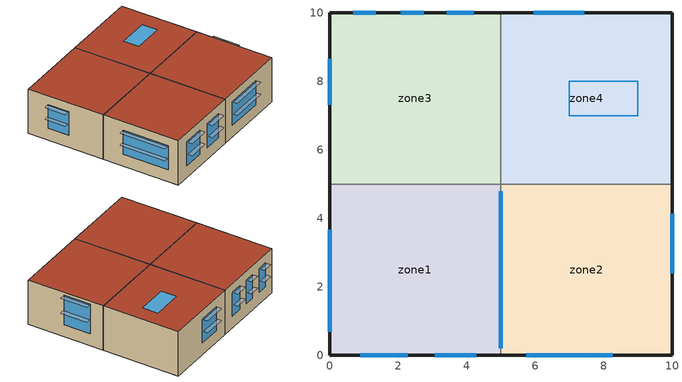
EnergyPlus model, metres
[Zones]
zone1
 floor outside (Interior Floor): 0,0 0,5 5,5 5,0 z0
 wall outside (Exterior Wall): 0,5 0,0 5,0 z0:3
 wall to zone2 (Interior Wall): 5,0 5,5 z0:3
 wall to zone3 (Interior Wall): 0.97,5,0.27 0,5,0 0,5,3; 0.97,5,0.27 0,5,3 0.97,5,2.27; 0,5,0 0.97,5,0.27 4.05,5,0.27; 0,5,0 4.05,5,0.27 5,5,0; 5,5,3 4.05,5,2.27 0.97,5,2.27; 5,5,3 0.97,5,2.27 0,5,3; 4.05,5,2.27 5,5,3 5,5,0; 4.05,5,2.27 5,5,0 4.05,5,0.27
 wall to zone3 (Air Wall): 4.05,5 0.97,5 z0.27:2.27
 window inside (Interior Window): 5,0.2 5,4.79 z1.99:2.82
 window (Exterior Window): 0.9,0 2.28,0 / 3.07,0 4.28,0 / 0,3.67 0,0.68 z0.8:2.42
 roof outside (Interior Ceiling): 0,0 5,0 5,5 0,5 z3
zone2
 floor outside (Interior Floor): 5,0 5,5 10,5 10,0 z0
 wall outside (Exterior Wall): 5,0 10,0 10,5 z0:3
 wall to zone4 (Interior Wall): 5.56,5,0.74 5.56,5,0.26 5,5,0; 6.93,5,0.26 5,5,0 5.56,5,0.26; 6.93,5,0.74 5.56,5,0.74 5,5,3; 5,5,0 5,5,3 5.56,5,0.74; 6.93,5,0.74 10,5,0 6.93,5,0.26; 5,5,0 6.93,5,0.26 10,5,0; 5,5,3 10,5,3 6.93,5,0.74; 10,5,0 6.93,5,0.74 10,5,3
 wall to zone4 (Air Wall): 6.93,5 5.56,5 z0.26:0.74
 window (Exterior Window): 10,2.39 10,4.13 z0.8:2.8; 5.74,0 8.27,0 z0.8:2.42
 roof outside (Interior Ceiling): 5,0 10,0 10,5 5,5 z3
zone3
 floor outside (Interior Floor): 0,5 0,10 5,10 5,5 z0
 wall outside (Exterior Wall): 5,10 0,10 0,5 z0:3
 wall to zone4 (Interior Wall): 5,5 5,10 z0:3
 window (Exterior Window): 0,8.66 0,7.31 / 4.21,10 3.42,10 / 1.35,10 0.69,10 / 2.75,10 2.08,10 z0.8:2.42
 roof outside (Interior Ceiling): 0,5 5,5 5,10 0,10 z3
zone4
 floor outside (Interior Floor): 5,5 5,10 10,10 10,5 z0
 wall outside (Exterior Wall): 10,5 10,10 5,10 z0:3
 window (Exterior Window): 7.43,10 5.96,10 z0.8:2.42
 roof outside (Interior Ceiling): 5,5 10,5 10,10 5,10 z3
 skylight (Exterior Window): 7,7 9,7 9,8 7,8 z3
shading: 0.9,-0.35 2.28,-0.35 2.28,-0.1 0.9,-0.1 z1.61; 0.9,-0.35 2.28,-0.35 2.28,-0.1 0.9,-0.1 z2.42; 3.07,-0.35 4.28,-0.35 4.28,-0.1 3.07,-0.1 z1.61; 3.07,-0.35 4.28,-0.35 4.28,-0.1 3.07,-0.1 z2.42; -0.35,0.68 -0.1,0.68 -0.1,3.67 -0.35,3.67 z1.61; -0.35,0.68 -0.1,0.68 -0.1,3.67 -0.35,3.67 z2.42; 10.1,2.39 10.35,2.39 10.35,4.13 10.1,4.13 z1.8; 10.1,2.39 10.35,2.39 10.35,4.13 10.1,4.13 z2.8; 5.74,-0.35 8.27,-0.35 8.27,-0.1 5.74,-0.1 z1.61; 5.74,-0.35 8.27,-0.35 8.27,-0.1 5.74,-0.1 z2.42; -0.35,7.31 -0.1,7.31 -0.1,8.66 -0.35,8.66 z1.61; -0.35,7.31 -0.1,7.31 -0.1,8.66 -0.35,8.66 z2.42; 3.42,10.1 4.21,10.1 4.21,10.35 3.42,10.35 z1.61; 3.42,10.1 4.21,10.1 4.21,10.35 3.42,10.35 z2.42; 0.69,10.1 1.35,10.1 1.35,10.35 0.69,10.35 z1.61; 0.69,10.1 1.35,10.1 1.35,10.35 0.69,10.35 z2.42; 2.08,10.1 2.75,10.1 2.75,10.35 2.08,10.35 z1.61; 2.08,10.1 2.75,10.1 2.75,10.35 2.08,10.35 z2.42; 5.96,10.1 7.43,10.1 7.43,10.35 5.96,10.35 z1.61; 5.96,10.1 7.43,10.1 7.43,10.35 5.96,10.35 z2.42
[Building]
test_basic.idf: North Axis {deg}=0; Terrain=City; Solar Distribution or maybe FullExterior=FullInteriorAndExteriorWithReflections
[Site:Location]
CARDIFF	GBR: 51.48, 3.18, 0, 10
[SizingPeriod:DesignDay] Day of Month=21; Dry-Bulb Temperature Range Modifier Type=DefaultMultipliers; Barometric Pressure {Pa}=101552; Rain {Yes/No}=No; Snow on ground {Yes/No}=No; Daylight Savings Time Indicator=No; Solar Model Indicator=ASHRAEClearSky
Name | Month | Day Type | Maximum Dry-Bulb Temperature {C} | Daily Dry-Bulb Temperature Range {C} | Humidity Condition Type | Wetbulb or Dewpoint at Maximum Dry-Bulb {C} | Wind Speed {m/s} design conditions vs. traditional 6.71 m/s (15 mph) | Wind Direction {Degrees; N=0, S=180} | Clearness {0.0 to 1.1} | Enthalpy at Maximum Dry-Bulb {J/kg}
Ann Htg 99.6% Condns DB | 2 | WinterDesignDay | -1.1 | 0 | Wetbulb | -1.1 | 5.7 | 139 | 0
Ann Hum_n 99.6% Condns DP=>MCDB | 2 | WinterDesignDay | -1.8 | 0 | Dewpoint | -4.1 | 5.7 | 139 | 0
Ann Htg Wind 99.6% Condns WS=>MCDB | 2 | WinterDesignDay | 5.5 | 0 | Wetbulb | 5.5 | 12.4 | 139 | 0
Ann Clg .4% Condns DB=>MWB | 8 | SummerDesignDay | 23.9 | 7.62 | Wetbulb | 15.531 | 5.7 | 186 | 1.2
Ann Clg .4% Condns WB=>MDB | 8 | SummerDesignDay | 21.4 | 7.62 | Wetbulb | 18.423 | 5.7 | 186 | 1.2
Ann Clg .4% Condns DP=>MDB | 8 | SummerDesignDay | 19.8 | 7.62 | Dewpoint | 16.9 | 5.7 | 186 | 1.2
Ann Clg .4% Condns Enth=>MDB | 8 | SummerDesignDay | 21.4 | 7.62 | Enthalpy |  | 5.7 | 186 | 1.2 | 51314
[Construction]
INTERIOR WALL: G01a 19mm gypsum board, F04 Wall air space resistance, G01a 19mm gypsum board
INTERIOR WINDOW: Clear 3mm
EXTERIOR WALL: M01 100mm brick, M15 200mm heavyweight concrete, I02 50mm insulation board, F04 Wall air space resistance, G01a 19mm gypsum board
EXTERIOR WINDOW: Clear 3mm, Air 13mm, Clear 3mm
AIR WALL: Air Wall Material
INTERIOR CEILING: M11 100mm lightweight concrete, F05 Ceiling air space resistance, F16 Acoustic tile
INTERIOR FLOOR: F16 Acoustic tile, F05 Ceiling air space resistance, M11 100mm lightweight concrete
[Material]
G01A 19MM GYPSUM BOARD: MediumSmooth, 0.019, 0.16, 800, 1090, 0.9, 0.4, 0.4
M01 100MM BRICK: MediumRough, 0.1016, 0.89, 1920, 790, 0.9, 0.7, 0.7
M15 200MM HEAVYWEIGHT CONCRETE: MediumRough, 0.2032, 1.95, 2240, 900, 0.9, 0.7, 0.7
I02 50MM INSULATION BOARD: MediumRough, 0.0508, 0.03, 43, 1210, 0.9, 0.7, 0.7
AIR WALL MATERIAL: MediumSmooth, 0.01, 0.6, 800, 1000, 0.95, 0.7, 0.7
M11 100MM LIGHTWEIGHT CONCRETE: MediumRough, 0.1016, 0.53, 1280, 840, 0.9, 0.5, 0.5
F16 ACOUSTIC TILE: MediumSmooth, 0.0191, 0.06, 368, 590, 0.9, 0.3, 0.3
[Material:AirGap]
F04 WALL AIR SPACE RESISTANCE: 0.15
F05 CEILING AIR SPACE RESISTANCE: 0.18
[WindowMaterial:Glazing]
CLEAR 3MM: SpectralAverage, 0.003, 0.837, 0.075, 0, 0.898, 0.081, 0, 0, 0.84, 0.84, 0.9, 1, No
[WindowMaterial:Gas]
AIR 13MM: Air, 0.0127
[Zone] Type=1
zone1; zone2; zone3; zone4
[HVACTemplate:Zone:IdealLoadsAirSystem] Heating Supply Air Temp {C}=40; Max Heating Supply Air Humidity Ratio {kg-H2O/kg-air}=0.008; Min Cooling Supply Air Humidity Ratio {kg-H2O/kg-air}=0.0085; Cooling Limit=LimitFlowRate; Maximum Cooling Air Flow Rate {m3/s}=autosize; Dehumidification Control Type=None; Humidification Control Type=None; Outdoor Air Method=DetailedSpecification; Outdoor Air Economizer Type=DifferentialDryBulb
Name | Template Thermostat | Design Specification Outdoor Air Object
zone1 | zone1_HVAC | zone1OutdoorAirCntrl
zone2 | zone2_HVAC | zone2OutdoorAirCntrl
zone3 | zone3_HVAC | zone3OutdoorAirCntrl
zone4 | zone4_HVAC | zone4OutdoorAirCntrl
[HVACTemplate:Thermostat] Heating Setpoint Schedule=Medium Office HtgSetp; Constant Heating Setpoint {C}=''; Cooling Setpoint Schedule=Medium Office ClgSetp; Constant Cooling Setpoint {C}=''
zone1_HVAC; zone2_HVAC; zone3_HVAC; zone4_HVAC
[DesignSpecification:OutdoorAir] Outdoor Air Method=Sum; Outdoor Air Flow per Person {m3/s-person}=0.0023595; Outdoor Air Flow per Zone Floor Area {m3/s-m2}=0.000304801; Outdoor Air Flow per Zone {m3/s}=0; Outdoor Air Flow Air Changes per Hour {1/hr}=0
zone1OutdoorAirCntrl; zone2OutdoorAirCntrl; zone3OutdoorAirCntrl; zone4OutdoorAirCntrl
[ElectricEquipment] Schedule=Medium Office Bldg Equip; Design Level Calculation Method=Watts/Area; Watts per Zone Floor Area {W/m2}=7.64241
Name | Zone or ZoneList
zone1ElectricEquipment | zone1
zone2ElectricEquipment | zone2
zone3ElectricEquipment | zone3
zone4ElectricEquipment | zone4
[People] Number of People Schedule=Medium Office Bldg Occ; Number of People Calculation Method=People/Area; People per Zone Floor Area {person/m2}=0.0565108; Fraction Radiant=0.3; Activity Level Schedule=Medium Office Activity
Name | Zone or ZoneList
zone1OfficePeople | zone1
zone2OfficePeople | zone2
zone3OfficePeople | zone3
zone4OfficePeople | zone4
[Lights] Schedule=Office Bldg Light; Design Level Calculation Method=Watts/Area; Watts per Zone Floor Area {W/m2}=11.8404
Name | Zone or ZoneList
zone1OfficeLights | zone1
zone2OfficeLights | zone2
zone3OfficeLights | zone3
zone4OfficeLights | zone4
[ZoneInfiltration:DesignFlowRate] Schedule=Medium Office Infil Quarter On; Design Flow Rate Calculation Method=Flow/Area; Flow per Zone Floor Area {m3/s-m2}=0.000226568
Name | Zone or ZoneList
zone1_Infiltration | zone1
zone2_Infiltration | zone2
zone3_Infiltration | zone3
zone4_Infiltration | zone4
[ZoneMixing] Schedule=ALWAYS ON; Design Flow Rate Calculation Method=Flow/Zone; Delta Temperature=0
Name | Zone | Design Flow Rate {m3/s} | Source Zone
zone1zone3AirMix0 | zone1 | 0.593176 | zone3
zone2zone4AirMix0 | zone2 | 0.0637929 | zone4
zone3zone1AirMix0 | zone3 | 0.593176 | zone1
zone4zone2AirMix0 | zone4 | 0.0637929 | zone2
[Schedule:Year]
MEDIUM OFFICE BLDG OCC: Schedule:Week:Daily {cc8d6e51-368d-451a-9b6a-4139d773ba0e}, 1, 1, 1, 3, Schedule:Week:Daily {ff233f80-dcaf-4b18-966b-1bf7394c094d}, 1, 4, 12, 31
MEDIUM OFFICE HTGSETP: Schedule:Week:Daily {ecb93216-4e3a-48b3-b436-2bda810a97af}, 1, 1, 1, 3, Schedule:Week:Daily {7658c4fb-bb29-427e-bf3f-5def4335bcf1}, 1, 4, 12, 31
OFFICE BLDG LIGHT: Schedule:Week:Daily {77782ce5-1a70-49a7-b72d-db0988271982}, 1, 1, 1, 3, Schedule:Week:Daily {1558189b-593c-4115-b061-465417357844}, 1, 4, 12, 31
MEDIUM OFFICE CLGSETP: Schedule:Week:Daily {8e0b014c-04b7-4e6c-a258-14b421fd36f8}, 1, 1, 1, 3, Schedule:Week:Daily {edd3bcc3-8268-4813-9843-1db4b5a04d2a}, 1, 4, 12, 31
MEDIUM OFFICE BLDG EQUIP: Schedule:Week:Daily {6e8d415d-8fa0-48d6-ac4d-d47d8b98405b}, 1, 1, 1, 3, Schedule:Week:Daily {2f904850-a863-4ee8-bc0d-29bfee0f8749}, 1, 4, 12, 31
MEDIUM OFFICE ACTIVITY: Schedule:Week:Daily {28c29561-b365-4a14-8672-9021b01eb02f}, 1, 1, 12, 31
MEDIUM OFFICE INFIL QUARTER ON: Schedule:Week:Daily {10ec3e5a-5294-46cc-8ada-f12e209007b8}, 1, 1, 1, 3, Schedule:Week:Daily {20898e88-71dc-48a1-8bf4-30a1d78b98f6}, 1, 4, 12, 31
ALWAYS ON: Schedule:Week:Daily {c1fbc509-bd2c-4eac-bbfe-959d5c6e26d5}, 1, 1, 12, 31
[Schedule:Week:Daily]
SCHEDULE:WEEK:DAILY {CC8D6E51-368D-451A-9B6A-4139D773BA0E}: Medium Office Bldg Occ Default Schedule, Medium Office Bldg Occ Default Schedule, Medium Office Bldg Occ Default Schedule, Medium Office Bldg Occ Default Schedule, Medium Office Bldg Occ Default Schedule, Medium Office Bldg Occ Default Schedule, Medium Office Bldg Occ Rule 2 Day Schedule, Medium Office Bldg Occ Default Schedule, Medium Office Bldg Occ Summer Design Day, Medium Office Bldg Occ Winter Design Day, Medium Office Bldg Occ Default Schedule, Medium Office Bldg Occ Default Schedule
SCHEDULE:WEEK:DAILY {FF233F80-DCAF-4B18-966B-1BF7394C094D}: Medium Office Bldg Occ Rule 1 Day Schedule, Medium Office Bldg Occ Default Schedule, Medium Office Bldg Occ Default Schedule, Medium Office Bldg Occ Default Schedule, Medium Office Bldg Occ Default Schedule, Medium Office Bldg Occ Default Schedule, Medium Office Bldg Occ Rule 2 Day Schedule, Medium Office Bldg Occ Default Schedule, Medium Office Bldg Occ Summer Design Day, Medium Office Bldg Occ Winter Design Day, Medium Office Bldg Occ Default Schedule, Medium Office Bldg Occ Default Schedule
SCHEDULE:WEEK:DAILY {ECB93216-4E3A-48B3-B436-2BDA810A97AF}: Medium Office HtgSetp Default Schedule, Medium Office HtgSetp Default Schedule, Medium Office HtgSetp Default Schedule, Medium Office HtgSetp Default Schedule, Medium Office HtgSetp Default Schedule, Medium Office HtgSetp Default Schedule, Medium Office HtgSetp Rule 2 Day Schedule, Medium Office HtgSetp Default Schedule, Medium Office HtgSetp Summer Design Day, Medium Office HtgSetp Winter Design Day, Medium Office HtgSetp Default Schedule, Medium Office HtgSetp Default Schedule
SCHEDULE:WEEK:DAILY {7658C4FB-BB29-427E-BF3F-5DEF4335BCF1}: Medium Office HtgSetp Rule 1 Day Schedule, Medium Office HtgSetp Default Schedule, Medium Office HtgSetp Default Schedule, Medium Office HtgSetp Default Schedule, Medium Office HtgSetp Default Schedule, Medium Office HtgSetp Default Schedule, Medium Office HtgSetp Rule 2 Day Schedule, Medium Office HtgSetp Default Schedule, Medium Office HtgSetp Summer Design Day, Medium Office HtgSetp Winter Design Day, Medium Office HtgSetp Default Schedule, Medium Office HtgSetp Default Schedule
SCHEDULE:WEEK:DAILY {77782CE5-1A70-49A7-B72D-DB0988271982}: Office Bldg Light Default Schedule, Office Bldg Light Default Schedule, Office Bldg Light Default Schedule, Office Bldg Light Default Schedule, Office Bldg Light Default Schedule, Office Bldg Light Default Schedule, Office Bldg Light Rule 2 Day Schedule, Office Bldg Light Default Schedule, Office Bldg Light Summer Design Day, Office Bldg Light Winter Design Day, Office Bldg Light Default Schedule, Office Bldg Light Default Schedule
SCHEDULE:WEEK:DAILY {1558189B-593C-4115-B061-465417357844}: Office Bldg Light Rule 1 Day Schedule, Office Bldg Light Default Schedule, Office Bldg Light Default Schedule, Office Bldg Light Default Schedule, Office Bldg Light Default Schedule, Office Bldg Light Default Schedule, Office Bldg Light Rule 2 Day Schedule, Office Bldg Light Default Schedule, Office Bldg Light Summer Design Day, Office Bldg Light Winter Design Day, Office Bldg Light Default Schedule, Office Bldg Light Default Schedule
SCHEDULE:WEEK:DAILY {8E0B014C-04B7-4E6C-A258-14B421FD36F8}: Medium Office ClgSetp Default Schedule, Medium Office ClgSetp Default Schedule, Medium Office ClgSetp Default Schedule, Medium Office ClgSetp Default Schedule, Medium Office ClgSetp Default Schedule, Medium Office ClgSetp Default Schedule, Medium Office ClgSetp Rule 2 Day Schedule, Medium Office ClgSetp Default Schedule, Medium Office ClgSetp Summer Design Day, Medium Office ClgSetp Winter Design Day, Medium Office ClgSetp Default Schedule, Medium Office ClgSetp Default Schedule
SCHEDULE:WEEK:DAILY {EDD3BCC3-8268-4813-9843-1DB4B5A04D2A}: Medium Office ClgSetp Rule 1 Day Schedule, Medium Office ClgSetp Default Schedule, Medium Office ClgSetp Default Schedule, Medium Office ClgSetp Default Schedule, Medium Office ClgSetp Default Schedule, Medium Office ClgSetp Default Schedule, Medium Office ClgSetp Rule 2 Day Schedule, Medium Office ClgSetp Default Schedule, Medium Office ClgSetp Summer Design Day, Medium Office ClgSetp Winter Design Day, Medium Office ClgSetp Default Schedule, Medium Office ClgSetp Default Schedule
SCHEDULE:WEEK:DAILY {6E8D415D-8FA0-48D6-AC4D-D47D8B98405B}: Medium Office Bldg Equip Default Schedule, Medium Office Bldg Equip Default Schedule, Medium Office Bldg Equip Default Schedule, Medium Office Bldg Equip Default Schedule, Medium Office Bldg Equip Default Schedule, Medium Office Bldg Equip Default Schedule, Medium Office Bldg Equip Rule 2 Day Schedule, Medium Office Bldg Equip Default Schedule, Medium Office Bldg Equip Summer Design Day, Medium Office Bldg Equip Winter Design Day, Medium Office Bldg Equip Default Schedule, Medium Office Bldg Equip Default Schedule
SCHEDULE:WEEK:DAILY {2F904850-A863-4EE8-BC0D-29BFEE0F8749}: Medium Office Bldg Equip Rule 1 Day Schedule, Medium Office Bldg Equip Default Schedule, Medium Office Bldg Equip Default Schedule, Medium Office Bldg Equip Default Schedule, Medium Office Bldg Equip Default Schedule, Medium Office Bldg Equip Default Schedule, Medium Office Bldg Equip Rule 2 Day Schedule, Medium Office Bldg Equip Default Schedule, Medium Office Bldg Equip Summer Design Day, Medium Office Bldg Equip Winter Design Day, Medium Office Bldg Equip Default Schedule, Medium Office Bldg Equip Default Schedule
SCHEDULE:WEEK:DAILY {28C29561-B365-4A14-8672-9021B01EB02F}: Medium Office Activity Default Schedule, Medium Office Activity Default Schedule, Medium Office Activity Default Schedule, Medium Office Activity Default Schedule, Medium Office Activity Default Schedule, Medium Office Activity Default Schedule, Medium Office Activity Default Schedule, Medium Office Activity Default Schedule, Medium Office Activity Summer Design Day, Medium Office Activity Winter Design Day, Medium Office Activity Default Schedule, Medium Office Activity Default Schedule
SCHEDULE:WEEK:DAILY {10EC3E5A-5294-46CC-8ADA-F12E209007B8}: Medium Office Infil Quarter On Default Schedule, Medium Office Infil Quarter On Default Schedule, Medium Office Infil Quarter On Default Schedule, Medium Office Infil Quarter On Default Schedule, Medium Office Infil Quarter On Default Schedule, Medium Office Infil Quarter On Default Schedule, Medium Office Infil Quarter On Rule 2 Day Schedule, Medium Office Infil Quarter On Default Schedule, Medium Office Infil Quarter On Summer Design Day, Medium Office Infil Quarter On Winter Design Day, Medium Office Infil Quarter On Default Schedule, Medium Office Infil Quarter On Default Schedule
SCHEDULE:WEEK:DAILY {20898E88-71DC-48A1-8BF4-30A1D78B98F6}: Medium Office Infil Quarter On Rule 1 Day Schedule, Medium Office Infil Quarter On Default Schedule, Medium Office Infil Quarter On Default Schedule, Medium Office Infil Quarter On Default Schedule, Medium Office Infil Quarter On Default Schedule, Medium Office Infil Quarter On Default Schedule, Medium Office Infil Quarter On Rule 2 Day Schedule, Medium Office Infil Quarter On Default Schedule, Medium Office Infil Quarter On Summer Design Day, Medium Office Infil Quarter On Winter Design Day, Medium Office Infil Quarter On Default Schedule, Medium Office Infil Quarter On Default Schedule
SCHEDULE:WEEK:DAILY {C1FBC509-BD2C-4EAC-BBFE-959D5C6E26D5}: Always On Default Schedule, Always On Default Schedule, Always On Default Schedule, Always On Default Schedule, Always On Default Schedule, Always On Default Schedule, Always On Default Schedule, Always On Default Schedule, Always On Summer Design Day, Always On Winter Design Day, Always On Default Schedule, Always On Default Schedule
[Schedule:Day:Interval]
MEDIUM OFFICE BLDG OCC DEFAULT SCHEDULE: No, 06:00, 0, 07:00, 0.1, 08:00, 0.2, 12:00, 0.95, 13:00, 0.5, 17:00, 0.95, 18:00, 0.7, 20:00, 0.4, 22:00, 0.1, 24:00, 0.05
MEDIUM OFFICE BLDG OCC RULE 2 DAY SCHEDULE: No, 06:00, 0, 08:00, 0.1, 14:00, 0.5, 17:00, 0.1, 24:00, 0
MEDIUM OFFICE BLDG OCC SUMMER DESIGN DAY: No, 06:00, 0, 22:00, 1, 24:00, 0.05
MEDIUM OFFICE BLDG OCC WINTER DESIGN DAY; MEDIUM OFFICE BLDG OCC RULE 1 DAY SCHEDULE; OFFICE BLDG LIGHT WINTER DESIGN DAY; MEDIUM OFFICE BLDG EQUIP WINTER DESIGN DAY: No, 24:00, 0
MEDIUM OFFICE HTGSETP DEFAULT SCHEDULE: No, 06:00, 15.6, 22:00, 21, 24:00, 15.6
MEDIUM OFFICE HTGSETP RULE 2 DAY SCHEDULE: No, 06:00, 15.6, 18:00, 21, 24:00, 15.6
MEDIUM OFFICE HTGSETP SUMMER DESIGN DAY; MEDIUM OFFICE HTGSETP RULE 1 DAY SCHEDULE: No, 24:00, 15.6
MEDIUM OFFICE HTGSETP WINTER DESIGN DAY: No, 24:00, 21
OFFICE BLDG LIGHT DEFAULT SCHEDULE: No, 05:00, 0.05, 07:00, 0.1, 08:00, 0.3, 17:00, 0.9, 18:00, 0.7, 20:00, 0.5, 22:00, 0.3, 23:00, 0.1, 24:00, 0.05
OFFICE BLDG LIGHT RULE 2 DAY SCHEDULE: No, 06:00, 0.05, 08:00, 0.1, 14:00, 0.5, 17:00, 0.15, 24:00, 0.05
OFFICE BLDG LIGHT SUMMER DESIGN DAY; MEDIUM OFFICE BLDG EQUIP SUMMER DESIGN DAY; MEDIUM OFFICE INFIL QUARTER ON RULE 1 DAY SCHEDULE; ALWAYS ON DEFAULT SCHEDULE; ALWAYS ON SUMMER DESIGN DAY; ALWAYS ON WINTER DESIGN DAY: No, 24:00, 1
OFFICE BLDG LIGHT RULE 1 DAY SCHEDULE: No, 24:00, 0.05
MEDIUM OFFICE CLGSETP DEFAULT SCHEDULE; MEDIUM OFFICE CLGSETP SUMMER DESIGN DAY: No, 06:00, 26.7, 22:00, 24, 24:00, 26.7
MEDIUM OFFICE CLGSETP RULE 2 DAY SCHEDULE: No, 06:00, 26.7, 18:00, 24, 24:00, 26.7
MEDIUM OFFICE CLGSETP WINTER DESIGN DAY; MEDIUM OFFICE CLGSETP RULE 1 DAY SCHEDULE: No, 24:00, 26.7
MEDIUM OFFICE BLDG EQUIP DEFAULT SCHEDULE: No, 08:00, 0.4, 12:00, 0.9, 13:00, 0.8, 17:00, 0.9, 18:00, 0.8, 20:00, 0.6, 22:00, 0.5, 24:00, 0.4
MEDIUM OFFICE BLDG EQUIP RULE 2 DAY SCHEDULE: No, 06:00, 0.3, 08:00, 0.4, 14:00, 0.5, 17:00, 0.35, 24:00, 0.3
MEDIUM OFFICE BLDG EQUIP RULE 1 DAY SCHEDULE: No, 24:00, 0.3
MEDIUM OFFICE ACTIVITY DEFAULT SCHEDULE; MEDIUM OFFICE ACTIVITY SUMMER DESIGN DAY; MEDIUM OFFICE ACTIVITY WINTER DESIGN DAY: No, 24:00, 120
MEDIUM OFFICE INFIL QUARTER ON DEFAULT SCHEDULE; MEDIUM OFFICE INFIL QUARTER ON SUMMER DESIGN DAY: No, 06:00, 1, 22:00, 0.25, 24:00, 1
MEDIUM OFFICE INFIL QUARTER ON RULE 2 DAY SCHEDULE; MEDIUM OFFICE INFIL QUARTER ON WINTER DESIGN DAY: No, 06:00, 1, 18:00, 0.25, 24:00, 1
